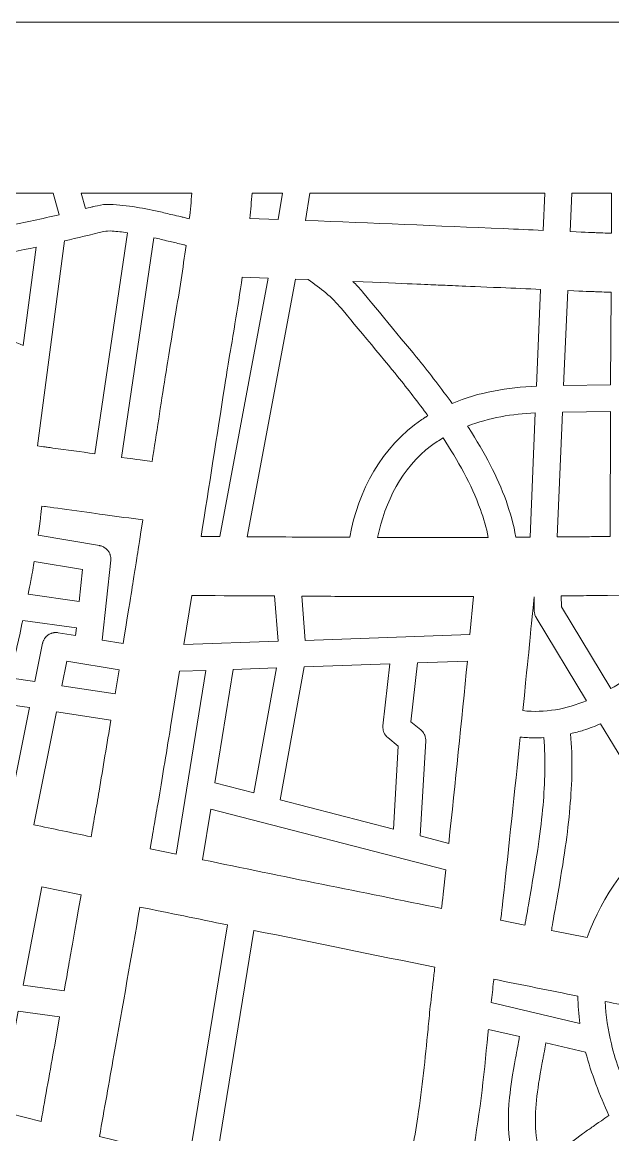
# Model space of a CAD drawing. Header units: centimetres. Extents: x -7.3 to 7.3, y -9.1 to 9.1.
# Drawn here: x 3.151 to 5.159, y 5.339 to 9.123 of the extents above; entities that cross this region are included whole.
import ezdxf

# ---------------------------------------------------------------- set-up
doc = ezdxf.new("R2010")
doc.units = ezdxf.units.CM
doc.header["$MEASUREMENT"] = 0
doc.layers.add('Plan 1', color=7, linetype='Continuous')

msp = doc.modelspace()

# ---------------------------------------------------------------- linework, layer by layer
at = {"layer": 'Plan 1', "color": 250, "lineweight": 0}
for points, knots in [([(7.29137, -9.12368), (7.29137, -9.12368), (-7.30564, -9.12368), (-7.30564, -9.12368), (-7.30564, -9.12368), (-7.30564, 9.12259), (-7.30564, 9.12259), (-7.30564, 9.12259), (7.29137, 9.12259), (7.29137, 9.12259), (7.29137, 9.12259), (7.29137, -9.12368), (7.29137, -9.12368)], [0, 0, 0, 0, 0.25, 0.25, 0.25, 0.5, 0.5, 0.5, 0.75, 0.75, 0.75, 1, 1, 1, 1]), ([(3.2566, 8.54168), (3.2566, 8.54168), (3.27671, 8.46793), (3.27671, 8.46793), (3.21877, 8.45452), (3.16034, 8.44111), (3.10191, 8.43057), (3.10191, 8.43057), (3.07845, 8.54168), (3.07845, 8.54168), (3.07845, 8.54168), (3.2566, 8.54168), (3.2566, 8.54168)], [0, 0, 0, 0, 0.25, 0.25, 0.25, 0.5, 0.5, 0.5, 0.75, 0.75, 0.75, 1, 1, 1, 1]), ([(3.72784, 8.54168), (3.72545, 8.51247), (3.72257, 8.48325), (3.71922, 8.45404), (3.68666, 8.46218), (3.7015, 8.45835), (3.67516, 8.46457), (3.67516, 8.46457), (3.67564, 8.46457), (3.67564, 8.46457), (3.67564, 8.46457), (3.67516, 8.46457), (3.67516, 8.46457), (3.67516, 8.46457), (3.67516, 8.46457), (3.67516, 8.46457), (3.65888, 8.46841), (3.6426, 8.47224), (3.62631, 8.47607), (3.56789, 8.48852), (3.50898, 8.50145), (3.44864, 8.50289), (3.43475, 8.50289), (3.42038, 8.50241), (3.4065, 8.49858), (3.38255, 8.49283), (3.39596, 8.49618), (3.36627, 8.489), (3.36627, 8.489), (3.3519, 8.54168), (3.3519, 8.54168), (3.3519, 8.54168), (3.72784, 8.54168), (3.72784, 8.54168)], [0, 0, 0, 0, 0.0909091, 0.0909091, 0.0909091, 0.1818182, 0.1818182, 0.1818182, 0.2727273, 0.2727273, 0.2727273, 0.3636364, 0.3636364, 0.3636364, 0.4545455, 0.4545455, 0.4545455, 0.5454545, 0.5454545, 0.5454545, 0.6363636, 0.6363636, 0.6363636, 0.7272727, 0.7272727, 0.7272727, 0.8181818, 0.8181818, 0.8181818, 0.9090909, 0.9090909, 0.9090909, 1, 1, 1, 1]), ([(4.03578, 8.54168), (4.03578, 8.54168), (4.02189, 8.45212), (4.02189, 8.45212), (4.02189, 8.45212), (3.92467, 8.45548), (3.92467, 8.45548), (3.92802, 8.48421), (3.93042, 8.51294), (3.93281, 8.54168), (3.93281, 8.54168), (4.03578, 8.54168), (4.03578, 8.54168)], [0, 0, 0, 0, 0.25, 0.25, 0.25, 0.5, 0.5, 0.5, 0.75, 0.75, 0.75, 1, 1, 1, 1]), ([(4.92798, 8.54168), (4.92798, 8.54168), (4.92271, 8.41477), (4.92271, 8.41477), (4.87769, 8.41668), (4.83315, 8.4186), (4.78814, 8.42052), (4.56353, 8.43009), (4.3394, 8.43967), (4.1148, 8.44829), (4.1148, 8.44829), (4.12916, 8.54168), (4.12916, 8.54168), (4.12916, 8.54168), (4.92798, 8.54168), (4.92798, 8.54168)], [0, 0, 0, 0, 0.2, 0.2, 0.2, 0.4, 0.4, 0.4, 0.6, 0.6, 0.6, 0.8, 0.8, 0.8, 1, 1, 1, 1]), ([(5.1545, 8.40471), (5.08554, 8.40759), (5.13247, 8.40567), (5.01466, 8.41046), (5.01466, 8.41046), (5.0204, 8.54168), (5.0204, 8.54168), (5.0204, 8.54168), (5.15498, 8.54168), (5.15498, 8.54168), (5.15498, 8.54168), (5.1545, 8.40471), (5.1545, 8.40471)], [0, 0, 0, 0, 0.25, 0.25, 0.25, 0.5, 0.5, 0.5, 0.75, 0.75, 0.75, 1, 1, 1, 1]), ([(3.3974, 7.65475), (3.34999, 7.66145), (3.30257, 7.66816), (3.25516, 7.67438), (3.22499, 7.67869), (3.24271, 7.6763), (3.20248, 7.68157), (3.20248, 7.68157), (3.29443, 8.37885), (3.29443, 8.37885), (3.33897, 8.38939), (3.38399, 8.4004), (3.429, 8.41094), (3.4405, 8.41285), (3.43331, 8.4119), (3.45008, 8.41285), (3.45008, 8.41285), (3.45678, 8.41237), (3.45678, 8.41237), (3.47402, 8.41142), (3.49126, 8.40902), (3.5085, 8.40663), (3.5085, 8.40663), (3.3974, 7.65475), (3.3974, 7.65475)], [0, 0, 0, 0, 0.125, 0.125, 0.125, 0.25, 0.25, 0.25, 0.375, 0.375, 0.375, 0.5, 0.5, 0.5, 0.625, 0.625, 0.625, 0.75, 0.75, 0.75, 0.875, 0.875, 0.875, 1, 1, 1, 1]), ([(3.67229, 8.12934), (3.66846, 8.10588), (3.65553, 8.02877), (3.65457, 8.02111), (3.64738, 7.97897), (3.64212, 7.94736), (3.63733, 7.91671), (3.62248, 7.82093), (3.60764, 7.72467), (3.59231, 7.62889), (3.51425, 7.63894), (3.54873, 7.63415), (3.48887, 7.6423), (3.48887, 7.6423), (3.59854, 8.38939), (3.59854, 8.38939), (3.59854, 8.38939), (3.6062, 8.38795), (3.6062, 8.38795), (3.62105, 8.3846), (3.63685, 8.38077), (3.65409, 8.37646), (3.6675, 8.37358), (3.68043, 8.37023), (3.69719, 8.3664), (3.70102, 8.36544), (3.70437, 8.36448), (3.70821, 8.36353), (3.69767, 8.28546), (3.68522, 8.2074), (3.67229, 8.12934), (3.67229, 8.12934), (3.67229, 8.12934), (3.67229, 8.12934)], [0, 0, 0, 0, 0.0909091, 0.0909091, 0.0909091, 0.1818182, 0.1818182, 0.1818182, 0.2727273, 0.2727273, 0.2727273, 0.3636364, 0.3636364, 0.3636364, 0.4545455, 0.4545455, 0.4545455, 0.5454545, 0.5454545, 0.5454545, 0.6363636, 0.6363636, 0.6363636, 0.7272727, 0.7272727, 0.7272727, 0.8181818, 0.8181818, 0.8181818, 0.9090909, 0.9090909, 0.9090909, 1, 1, 1, 1]), ([(3.15459, 8.02302), (3.09473, 8.04649), (3.0363, 8.07235), (2.98027, 8.10396), (2.98027, 8.10396), (3.03343, 8.32617), (3.03343, 8.32617), (3.0885, 8.33575), (3.14406, 8.34581), (3.19865, 8.35778), (3.19865, 8.35778), (3.15459, 8.02302), (3.15459, 8.02302)], [0, 0, 0, 0, 0.25, 0.25, 0.25, 0.5, 0.5, 0.5, 0.75, 0.75, 0.75, 1, 1, 1, 1]), ([(3.82266, 7.37315), (3.82266, 7.37315), (3.75945, 7.37363), (3.75945, 7.37363), (3.78627, 7.5446), (3.81309, 7.71557), (3.8399, 7.88654), (3.84421, 7.91623), (3.84948, 7.94736), (3.85619, 7.98902), (3.85762, 7.99621), (3.87055, 8.07379), (3.87439, 8.09725), (3.88301, 8.14993), (3.89163, 8.20261), (3.89929, 8.25577), (3.89929, 8.25577), (3.98741, 8.25242), (3.98741, 8.25242), (3.98741, 8.25242), (3.82266, 7.37315), (3.82266, 7.37315)], [0, 0, 0, 0, 0.1428571, 0.1428571, 0.1428571, 0.2857143, 0.2857143, 0.2857143, 0.4285714, 0.4285714, 0.4285714, 0.5714286, 0.5714286, 0.5714286, 0.7142857, 0.7142857, 0.7142857, 0.8571429, 0.8571429, 0.8571429, 1, 1, 1, 1]), ([(4.42752, 7.91814), (4.46248, 7.87409), (4.49744, 7.82955), (4.53049, 7.78405), (4.51708, 7.77591), (4.52378, 7.78022), (4.51037, 7.77112), (4.37388, 7.67917), (4.29247, 7.5288), (4.26517, 7.37076), (4.1488, 7.37124), (4.03242, 7.37171), (3.91605, 7.37267), (3.91605, 7.37267), (4.08031, 8.24859), (4.08031, 8.24859), (4.08031, 8.24859), (4.12342, 8.24715), (4.12342, 8.24715), (4.16508, 8.2189), (4.20483, 8.18729), (4.23644, 8.14898), (4.25416, 8.12695), (4.38681, 7.96891), (4.42752, 7.91814), (4.42752, 7.91814), (4.42752, 7.91814), (4.42752, 7.91814)], [0, 0, 0, 0, 0.1111111, 0.1111111, 0.1111111, 0.2222222, 0.2222222, 0.2222222, 0.3333333, 0.3333333, 0.3333333, 0.4444444, 0.4444444, 0.4444444, 0.5555556, 0.5555556, 0.5555556, 0.6666667, 0.6666667, 0.6666667, 0.7777778, 0.7777778, 0.7777778, 0.8888889, 0.8888889, 0.8888889, 1, 1, 1, 1]), ([(4.9002, 7.88462), (4.80155, 7.88031), (4.70337, 7.86451), (4.61286, 7.82619), (4.57646, 7.87648), (4.53863, 7.92581), (4.49936, 7.97418), (4.45817, 8.02542), (4.32551, 8.18394), (4.30827, 8.20549), (4.29774, 8.21746), (4.2872, 8.22991), (4.27571, 8.24093), (4.66266, 8.22464), (4.49457, 8.23183), (4.77904, 8.21985), (4.82405, 8.21794), (4.86907, 8.21602), (4.91409, 8.21411), (4.91409, 8.21411), (4.9002, 7.88462), (4.9002, 7.88462)], [0, 0, 0, 0, 0.1428571, 0.1428571, 0.1428571, 0.2857143, 0.2857143, 0.2857143, 0.4285714, 0.4285714, 0.4285714, 0.5714286, 0.5714286, 0.5714286, 0.7142857, 0.7142857, 0.7142857, 0.8571429, 0.8571429, 0.8571429, 1, 1, 1, 1]), ([(5.1521, 7.88941), (5.1521, 7.88941), (4.99215, 7.88654), (4.99215, 7.88654), (4.99215, 7.88654), (5.00604, 8.2098), (5.00604, 8.2098), (5.12672, 8.20501), (5.07739, 8.20692), (5.15354, 8.20405), (5.15354, 8.20405), (5.1521, 7.88941), (5.1521, 7.88941)], [0, 0, 0, 0, 0.25, 0.25, 0.25, 0.5, 0.5, 0.5, 0.75, 0.75, 0.75, 1, 1, 1, 1]), ([(5.15162, 7.7989), (5.15162, 7.7989), (5.15019, 7.37363), (5.15019, 7.37363), (5.04148, 7.37219), (5.10134, 7.37315), (4.97012, 7.37219), (4.97012, 7.37219), (4.98832, 7.79602), (4.98832, 7.79602), (4.98832, 7.79602), (5.15162, 7.7989), (5.15162, 7.7989)], [0, 0, 0, 0, 0.25, 0.25, 0.25, 0.5, 0.5, 0.5, 0.75, 0.75, 0.75, 1, 1, 1, 1]), ([(4.82932, 7.37076), (4.8231, 7.41338), (4.81017, 7.45504), (4.79628, 7.49575), (4.76754, 7.57525), (4.72492, 7.65714), (4.66841, 7.7443), (4.66841, 7.7443), (4.66554, 7.74909), (4.66554, 7.74909), (4.73881, 7.77687), (4.81735, 7.79076), (4.89589, 7.79411), (4.89589, 7.79411), (4.87817, 7.37124), (4.87817, 7.37124), (4.86189, 7.37124), (4.8456, 7.37076), (4.82932, 7.37076), (4.82932, 7.37076), (4.82932, 7.37076), (4.82932, 7.37076)], [0, 0, 0, 0, 0.1428571, 0.1428571, 0.1428571, 0.2857143, 0.2857143, 0.2857143, 0.4285714, 0.4285714, 0.4285714, 0.5714286, 0.5714286, 0.5714286, 0.7142857, 0.7142857, 0.7142857, 0.8571429, 0.8571429, 0.8571429, 1, 1, 1, 1]), ([(4.70912, 7.46558), (4.72013, 7.43445), (4.73019, 7.40284), (4.73594, 7.37028), (4.64782, 7.3698), (4.56018, 7.37028), (4.47206, 7.37028), (4.43423, 7.37028), (4.39639, 7.37028), (4.35904, 7.37028), (4.38538, 7.49048), (4.44045, 7.60638), (4.54246, 7.68252), (4.55539, 7.69162), (4.56832, 7.70072), (4.58221, 7.70886), (4.63249, 7.63224), (4.67847, 7.55178), (4.70912, 7.46558), (4.70912, 7.46558), (4.70912, 7.46558), (4.70912, 7.46558)], [0, 0, 0, 0, 0.1428571, 0.1428571, 0.1428571, 0.2857143, 0.2857143, 0.2857143, 0.4285714, 0.4285714, 0.4285714, 0.5714286, 0.5714286, 0.5714286, 0.7142857, 0.7142857, 0.7142857, 0.8571429, 0.8571429, 0.8571429, 1, 1, 1, 1]), ([(3.49461, 7.00966), (3.49461, 7.00966), (3.42326, 7.02116), (3.42326, 7.02116), (3.42326, 7.02116), (3.45199, 7.29317), (3.45199, 7.29317), (3.45199, 7.29317), (3.45199, 7.29365), (3.45199, 7.29365), (3.45199, 7.29461), (3.45199, 7.29413), (3.45199, 7.29509), (3.45247, 7.29892), (3.45247, 7.29701), (3.45199, 7.30084), (3.45199, 7.30419), (3.45199, 7.30275), (3.45151, 7.30515), (3.45151, 7.30754), (3.45151, 7.3061), (3.45056, 7.30946), (3.4496, 7.31281), (3.45008, 7.31137), (3.44912, 7.31377), (3.44864, 7.31616), (3.44912, 7.31472), (3.4472, 7.3176), (3.44624, 7.32047), (3.44672, 7.31951), (3.44529, 7.32143), (3.44433, 7.32334), (3.44481, 7.32239), (3.44289, 7.32478), (3.44098, 7.32766), (3.44193, 7.3267), (3.44002, 7.32813), (3.43858, 7.33005), (3.43954, 7.32909), (3.43667, 7.33149), (3.43427, 7.3334), (3.43571, 7.33292), (3.43331, 7.33388), (3.4314, 7.3358), (3.43284, 7.33484), (3.42996, 7.33628), (3.42709, 7.33819), (3.42805, 7.33771), (3.42565, 7.33867), (3.42374, 7.33963), (3.42469, 7.33915), (3.42134, 7.34011), (3.41799, 7.34154), (3.41991, 7.34106), (3.41607, 7.34202), (3.4156, 7.34202), (3.41607, 7.34202), (3.41464, 7.34202), (3.41464, 7.34202), (3.41416, 7.3425), (3.41416, 7.3425), (3.41416, 7.3425), (3.20536, 7.37794), (3.20536, 7.37794), (3.21493, 7.45217), (3.2111, 7.41913), (3.21733, 7.47707), (3.21733, 7.47707), (3.22691, 7.47564), (3.22691, 7.47564), (3.23696, 7.4742), (3.39596, 7.45217), (3.43284, 7.44738), (3.47546, 7.44163), (3.51856, 7.43541), (3.56118, 7.43014), (3.52335, 7.19117), (3.54586, 7.33149), (3.49461, 7.00966), (3.49461, 7.00966), (3.49461, 7.00966), (3.49461, 7.00966)], [0, 0, 0, 0, 0.037037, 0.037037, 0.037037, 0.0740741, 0.0740741, 0.0740741, 0.1111111, 0.1111111, 0.1111111, 0.1481481, 0.1481481, 0.1481481, 0.1851852, 0.1851852, 0.1851852, 0.2222222, 0.2222222, 0.2222222, 0.2592593, 0.2592593, 0.2592593, 0.2962963, 0.2962963, 0.2962963, 0.3333333, 0.3333333, 0.3333333, 0.3703704, 0.3703704, 0.3703704, 0.4074074, 0.4074074, 0.4074074, 0.4444444, 0.4444444, 0.4444444, 0.4814815, 0.4814815, 0.4814815, 0.5185185, 0.5185185, 0.5185185, 0.5555556, 0.5555556, 0.5555556, 0.5925926, 0.5925926, 0.5925926, 0.6296296, 0.6296296, 0.6296296, 0.6666667, 0.6666667, 0.6666667, 0.7037037, 0.7037037, 0.7037037, 0.7407407, 0.7407407, 0.7407407, 0.7777778, 0.7777778, 0.7777778, 0.8148148, 0.8148148, 0.8148148, 0.8518519, 0.8518519, 0.8518519, 0.8888889, 0.8888889, 0.8888889, 0.9259259, 0.9259259, 0.9259259, 0.962963, 0.962963, 0.962963, 1, 1, 1, 1]), ([(3.35621, 7.26061), (3.35621, 7.26061), (3.34472, 7.15238), (3.34472, 7.15238), (3.34472, 7.15238), (3.17087, 7.1768), (3.17087, 7.1768), (3.1862, 7.25534), (3.1795, 7.21799), (3.19147, 7.28838), (3.19147, 7.28838), (3.35621, 7.26061), (3.35621, 7.26061)], [0, 0, 0, 0, 0.25, 0.25, 0.25, 0.5, 0.5, 0.5, 0.75, 0.75, 0.75, 1, 1, 1, 1]), ([(5.78378, 7.18686), (5.83454, 7.18829), (5.88531, 7.19021), (5.93607, 7.1926), (5.93607, 7.1926), (5.91308, 7.08198), (5.91308, 7.08198), (5.91308, 7.08198), (5.563, 7.09778), (5.563, 7.09778), (5.53762, 7.09874), (5.51607, 7.07958), (5.51511, 7.05468), (5.51368, 7.02978), (5.53331, 7.00823), (5.55869, 7.00727), (5.55869, 7.00727), (5.58982, 7.00583), (5.58982, 7.00583), (5.57977, 6.9225), (5.57162, 6.83869), (5.56923, 6.75489), (5.56684, 6.66629), (5.56875, 6.57673), (5.58408, 6.48909), (5.52565, 6.47473), (5.46914, 6.45222), (5.41646, 6.42348), (5.41646, 6.42348), (5.4155, 6.423), (5.4155, 6.423), (5.4155, 6.423), (5.19999, 6.77787), (5.19999, 6.77787), (5.23352, 6.79799), (5.26608, 6.81906), (5.29721, 6.84205), (5.3178, 6.85737), (5.32164, 6.88563), (5.30631, 6.90574), (5.29769, 6.91628), (5.2862, 6.9225), (5.27183, 6.92346), (5.26896, 6.92346), (5.26608, 6.92346), (5.26321, 6.92298), (5.25555, 6.92202), (5.24836, 6.91915), (5.24214, 6.91436), (5.2134, 6.89377), (5.18371, 6.87317), (5.15258, 6.85593), (5.15258, 6.85593), (4.98449, 7.1337), (4.98449, 7.1337), (4.98449, 7.1337), (4.98353, 7.17105), (4.98353, 7.17105), (5.05824, 7.17201), (5.00556, 7.17153), (5.14109, 7.17297), (5.35516, 7.17584), (5.56971, 7.18015), (5.78378, 7.18686), (5.78378, 7.18686), (5.78378, 7.18686), (5.78378, 7.18686)], [0, 0, 0, 0, 0.0454545, 0.0454545, 0.0454545, 0.0909091, 0.0909091, 0.0909091, 0.1363636, 0.1363636, 0.1363636, 0.1818182, 0.1818182, 0.1818182, 0.2272727, 0.2272727, 0.2272727, 0.2727273, 0.2727273, 0.2727273, 0.3181818, 0.3181818, 0.3181818, 0.3636364, 0.3636364, 0.3636364, 0.4090909, 0.4090909, 0.4090909, 0.4545455, 0.4545455, 0.4545455, 0.5, 0.5, 0.5, 0.5454545, 0.5454545, 0.5454545, 0.5909091, 0.5909091, 0.5909091, 0.6363636, 0.6363636, 0.6363636, 0.6818182, 0.6818182, 0.6818182, 0.7272727, 0.7272727, 0.7272727, 0.7727273, 0.7727273, 0.7727273, 0.8181818, 0.8181818, 0.8181818, 0.8636364, 0.8636364, 0.8636364, 0.9090909, 0.9090909, 0.9090909, 0.9545455, 0.9545455, 0.9545455, 1, 1, 1, 1]), ([(4.00896, 7.17105), (4.00896, 7.17105), (4.02141, 7.01685), (4.02141, 7.01685), (4.02141, 7.01685), (3.70102, 7.00583), (3.70102, 7.00583), (3.70102, 7.00583), (3.72736, 7.17297), (3.72736, 7.17297), (3.98118, 7.17105), (3.88732, 7.17153), (4.00896, 7.17105)], [0, 0, 0, 0, 0.25, 0.25, 0.25, 0.5, 0.5, 0.5, 0.75, 0.75, 0.75, 1, 1, 1, 1]), ([(4.68613, 7.16962), (4.68613, 7.16962), (4.67368, 7.04031), (4.67368, 7.04031), (4.67368, 7.04031), (4.11336, 7.0202), (4.11336, 7.0202), (4.11336, 7.0202), (4.10139, 7.17057), (4.10139, 7.17057), (4.17657, 7.1701), (4.25176, 7.16962), (4.32695, 7.16914), (4.5051, 7.16866), (4.53719, 7.16914), (4.68613, 7.16962), (4.68613, 7.16962), (4.68613, 7.16962), (4.68613, 7.16962)], [0, 0, 0, 0, 0.1666667, 0.1666667, 0.1666667, 0.3333333, 0.3333333, 0.3333333, 0.5, 0.5, 0.5, 0.6666667, 0.6666667, 0.6666667, 0.8333333, 0.8333333, 0.8333333, 1, 1, 1, 1]), ([(5.07021, 6.81475), (5.00221, 6.78649), (4.9275, 6.7726), (4.85375, 6.78122), (4.88344, 7.0815), (4.87099, 6.95267), (4.89158, 7.1677), (4.89158, 7.1677), (4.89254, 7.11981), (4.89254, 7.11981), (4.89254, 7.11981), (4.89254, 7.11933), (4.89254, 7.11933), (4.89254, 7.11885), (4.89254, 7.11933), (4.89254, 7.11837), (4.89302, 7.11454), (4.89254, 7.11646), (4.8935, 7.11311), (4.89397, 7.10975), (4.8935, 7.11119), (4.89445, 7.10832), (4.89493, 7.10592), (4.89445, 7.10736), (4.89589, 7.10401), (4.89685, 7.10065), (4.89637, 7.10257), (4.89828, 7.09922), (4.89828, 7.09826), (4.89828, 7.09874), (4.89876, 7.09826), (4.89876, 7.09826), (4.89876, 7.09778), (4.89876, 7.09778), (4.89876, 7.09778), (5.07021, 6.81475), (5.07021, 6.81475)], [0, 0, 0, 0, 0.0833333, 0.0833333, 0.0833333, 0.1666667, 0.1666667, 0.1666667, 0.25, 0.25, 0.25, 0.3333333, 0.3333333, 0.3333333, 0.4166667, 0.4166667, 0.4166667, 0.5, 0.5, 0.5, 0.5833333, 0.5833333, 0.5833333, 0.6666667, 0.6666667, 0.6666667, 0.75, 0.75, 0.75, 0.8333333, 0.8333333, 0.8333333, 0.9166667, 0.9166667, 0.9166667, 1, 1, 1, 1]), ([(3.33227, 7.03648), (3.33227, 7.03648), (3.27288, 7.04606), (3.27288, 7.04606), (3.27288, 7.04606), (3.27144, 7.04654), (3.27144, 7.04654), (3.27144, 7.04654), (3.26953, 7.04654), (3.26953, 7.04654), (3.26953, 7.04654), (3.26905, 7.04654), (3.26905, 7.04654), (3.26905, 7.04654), (3.26857, 7.04654), (3.26857, 7.04654), (3.26857, 7.04654), (3.2657, 7.04654), (3.2657, 7.04654), (3.2657, 7.04654), (3.26522, 7.04654), (3.26522, 7.04654), (3.26522, 7.04654), (3.26426, 7.04654), (3.26426, 7.04654), (3.26378, 7.04654), (3.26378, 7.04654), (3.2633, 7.04654), (3.2633, 7.04654), (3.26043, 7.04654), (3.26043, 7.04654), (3.26043, 7.04654), (3.25947, 7.04654), (3.25947, 7.04654), (3.25947, 7.04654), (3.25899, 7.04654), (3.25899, 7.04654), (3.25899, 7.04654), (3.25804, 7.04606), (3.25804, 7.04606), (3.2566, 7.04606), (3.25708, 7.04606), (3.2566, 7.04606), (3.2542, 7.04558), (3.25564, 7.04606), (3.25229, 7.0451), (3.24942, 7.04414), (3.25037, 7.04462), (3.24894, 7.04366), (3.2475, 7.04319), (3.24846, 7.04366), (3.24558, 7.04223), (3.24271, 7.04079), (3.24367, 7.04175), (3.24271, 7.04079), (3.24079, 7.03983), (3.24223, 7.04079), (3.23936, 7.0384), (3.23696, 7.03696), (3.23792, 7.03792), (3.23648, 7.03696), (3.23505, 7.03552), (3.23648, 7.03648), (3.23361, 7.03409), (3.2317, 7.03217), (3.23217, 7.03313), (3.2317, 7.03169), (3.23026, 7.03073), (3.23122, 7.03169), (3.2293, 7.02882), (3.22739, 7.02642), (3.22786, 7.02738), (3.22691, 7.02642), (3.22595, 7.02499), (3.22691, 7.02595), (3.22547, 7.02307), (3.22355, 7.0202), (3.22403, 7.02164), (3.22355, 7.0202), (3.22308, 7.01876), (3.22355, 7.01972), (3.2226, 7.01732), (3.22116, 7.01349), (3.22164, 7.01493), (3.22068, 7.01301), (3.22068, 7.01254), (3.22068, 7.01254), (3.22068, 7.01206), (3.22068, 7.01206), (3.2202, 7.01014), (3.2202, 7.01014), (3.2202, 7.01014), (3.19386, 6.87988), (3.19386, 6.87988), (3.19386, 6.87988), (3.10814, 6.89281), (3.10814, 6.89281), (3.12346, 6.95794), (3.13927, 7.02259), (3.15268, 7.0882), (3.15268, 7.0882), (3.33514, 7.06234), (3.33514, 7.06234), (3.33514, 7.06234), (3.33227, 7.03648), (3.33227, 7.03648)], [0, 0, 0, 0, 0.0285714, 0.0285714, 0.0285714, 0.0571429, 0.0571429, 0.0571429, 0.0857143, 0.0857143, 0.0857143, 0.1142857, 0.1142857, 0.1142857, 0.1428571, 0.1428571, 0.1428571, 0.1714286, 0.1714286, 0.1714286, 0.2, 0.2, 0.2, 0.2285714, 0.2285714, 0.2285714, 0.2571429, 0.2571429, 0.2571429, 0.2857143, 0.2857143, 0.2857143, 0.3142857, 0.3142857, 0.3142857, 0.3428571, 0.3428571, 0.3428571, 0.3714286, 0.3714286, 0.3714286, 0.4, 0.4, 0.4, 0.4285714, 0.4285714, 0.4285714, 0.4571429, 0.4571429, 0.4571429, 0.4857143, 0.4857143, 0.4857143, 0.5142857, 0.5142857, 0.5142857, 0.5428571, 0.5428571, 0.5428571, 0.5714286, 0.5714286, 0.5714286, 0.6, 0.6, 0.6, 0.6285714, 0.6285714, 0.6285714, 0.6571429, 0.6571429, 0.6571429, 0.6857143, 0.6857143, 0.6857143, 0.7142857, 0.7142857, 0.7142857, 0.7428571, 0.7428571, 0.7428571, 0.7714286, 0.7714286, 0.7714286, 0.8, 0.8, 0.8, 0.8285714, 0.8285714, 0.8285714, 0.8571429, 0.8571429, 0.8571429, 0.8857143, 0.8857143, 0.8857143, 0.9142857, 0.9142857, 0.9142857, 0.9428571, 0.9428571, 0.9428571, 0.9714286, 0.9714286, 0.9714286, 1, 1, 1, 1]), ([(3.48025, 6.92011), (3.48025, 6.92011), (3.46684, 6.83821), (3.46684, 6.83821), (3.46684, 6.83821), (3.28533, 6.86599), (3.28533, 6.86599), (3.28533, 6.86599), (3.30209, 6.9498), (3.30209, 6.9498), (3.30209, 6.9498), (3.48025, 6.92011), (3.48025, 6.92011)], [0, 0, 0, 0, 0.25, 0.25, 0.25, 0.5, 0.5, 0.5, 0.75, 0.75, 0.75, 1, 1, 1, 1]), ([(3.80638, 6.53507), (3.80638, 6.53507), (3.86864, 6.92107), (3.86864, 6.92107), (3.86864, 6.92107), (4.01518, 6.92633), (4.01518, 6.92633), (4.01518, 6.92633), (3.93856, 6.50107), (3.93856, 6.50107), (3.93856, 6.50107), (3.80638, 6.53507), (3.80638, 6.53507)], [0, 0, 0, 0, 0.25, 0.25, 0.25, 0.5, 0.5, 0.5, 0.75, 0.75, 0.75, 1, 1, 1, 1]), ([(4.10953, 6.92969), (4.10953, 6.92969), (4.40166, 6.94022), (4.40166, 6.94022), (4.40166, 6.94022), (4.37771, 6.72902), (4.37771, 6.72902), (4.37771, 6.72424), (4.37724, 6.72615), (4.37771, 6.72424), (4.37724, 6.72232), (4.37771, 6.72424), (4.37819, 6.71849), (4.37819, 6.71561), (4.37819, 6.71657), (4.37819, 6.71561), (4.37819, 6.71561), (4.37819, 6.71561), (4.37819, 6.71561), (4.37867, 6.71418), (4.37915, 6.71274), (4.37963, 6.71178), (4.37963, 6.71178), (4.38107, 6.70699), (4.38107, 6.70699), (4.38107, 6.70699), (4.38107, 6.70699), (4.38107, 6.70699), (4.38107, 6.70699), (4.38107, 6.70699), (4.38107, 6.70699), (4.38155, 6.70556), (4.3825, 6.70412), (4.38298, 6.70268), (4.38394, 6.70173), (4.38442, 6.70029), (4.3849, 6.69933), (4.3849, 6.69933), (4.3849, 6.69933), (4.3849, 6.69933), (4.38538, 6.69837), (4.3849, 6.69933), (4.38729, 6.69694), (4.39065, 6.69263), (4.38921, 6.69359), (4.39065, 6.69263), (4.3916, 6.69119), (4.39065, 6.69215), (4.39448, 6.68928), (4.39448, 6.68928), (4.42992, 6.66054), (4.42992, 6.66054), (4.42992, 6.66054), (4.41315, 6.37847), (4.41315, 6.37847), (4.41315, 6.37847), (4.02811, 6.47808), (4.02811, 6.47808), (4.02811, 6.47808), (4.10953, 6.92969), (4.10953, 6.92969)], [0, 0, 0, 0, 0.05, 0.05, 0.05, 0.1, 0.1, 0.1, 0.15, 0.15, 0.15, 0.2, 0.2, 0.2, 0.25, 0.25, 0.25, 0.3, 0.3, 0.3, 0.35, 0.35, 0.35, 0.4, 0.4, 0.4, 0.45, 0.45, 0.45, 0.5, 0.5, 0.5, 0.55, 0.55, 0.55, 0.6, 0.6, 0.6, 0.65, 0.65, 0.65, 0.7, 0.7, 0.7, 0.75, 0.75, 0.75, 0.8, 0.8, 0.8, 0.85, 0.85, 0.85, 0.9, 0.9, 0.9, 0.95, 0.95, 0.95, 1, 1, 1, 1]), ([(4.5233, 6.68161), (4.5233, 6.68401), (4.5233, 6.68257), (4.52282, 6.68592), (4.52234, 6.68975), (4.52282, 6.68832), (4.52186, 6.69071), (4.52186, 6.69263), (4.52186, 6.69119), (4.52091, 6.69502), (4.51947, 6.69837), (4.52043, 6.69694), (4.51947, 6.69885), (4.51851, 6.70125), (4.51899, 6.69981), (4.51708, 6.70268), (4.51564, 6.70604), (4.51612, 6.7046), (4.51468, 6.70652), (4.51372, 6.70843), (4.51468, 6.70747), (4.51181, 6.71035), (4.50941, 6.71322), (4.51085, 6.71178), (4.50893, 6.7137), (4.50846, 6.71418), (4.50846, 6.7137), (4.50798, 6.71418), (4.50798, 6.71418), (4.50654, 6.71561), (4.50654, 6.71561), (4.50654, 6.71561), (4.47206, 6.74339), (4.47206, 6.74339), (4.47206, 6.74339), (4.49505, 6.94357), (4.49505, 6.94357), (4.49505, 6.94357), (4.66506, 6.94932), (4.66506, 6.94932), (4.64446, 6.74291), (4.62435, 6.53603), (4.60136, 6.32962), (4.60136, 6.32962), (4.50415, 6.355), (4.50415, 6.355), (4.50415, 6.355), (4.5233, 6.67826), (4.5233, 6.67826), (4.5233, 6.67826), (4.5233, 6.68018), (4.5233, 6.68018), (4.5233, 6.68113), (4.5233, 6.68065), (4.5233, 6.68161), (4.5233, 6.68161), (4.5233, 6.68161), (4.5233, 6.68161)], [0, 0, 0, 0, 0.0526316, 0.0526316, 0.0526316, 0.1052632, 0.1052632, 0.1052632, 0.1578947, 0.1578947, 0.1578947, 0.2105263, 0.2105263, 0.2105263, 0.2631579, 0.2631579, 0.2631579, 0.3157895, 0.3157895, 0.3157895, 0.3684211, 0.3684211, 0.3684211, 0.4210526, 0.4210526, 0.4210526, 0.4736842, 0.4736842, 0.4736842, 0.5263158, 0.5263158, 0.5263158, 0.5789474, 0.5789474, 0.5789474, 0.6315789, 0.6315789, 0.6315789, 0.6842105, 0.6842105, 0.6842105, 0.7368421, 0.7368421, 0.7368421, 0.7894737, 0.7894737, 0.7894737, 0.8421053, 0.8421053, 0.8421053, 0.8947368, 0.8947368, 0.8947368, 0.9473684, 0.9473684, 0.9473684, 1, 1, 1, 1]), ([(3.6742, 6.29274), (3.6742, 6.29274), (3.58561, 6.31094), (3.58561, 6.31094), (3.58561, 6.31094), (3.588, 6.32531), (3.588, 6.32531), (3.5904, 6.33776), (3.59806, 6.38278), (3.59949, 6.39188), (3.60476, 6.42061), (3.60907, 6.44599), (3.61386, 6.47377), (3.62583, 6.54512), (3.63924, 6.62558), (3.65553, 6.72567), (3.65553, 6.72567), (3.68618, 6.91484), (3.68618, 6.91484), (3.68618, 6.91484), (3.77525, 6.91771), (3.77525, 6.91771), (3.77525, 6.91771), (3.6742, 6.29274), (3.6742, 6.29274)], [0, 0, 0, 0, 0.125, 0.125, 0.125, 0.25, 0.25, 0.25, 0.375, 0.375, 0.375, 0.5, 0.5, 0.5, 0.625, 0.625, 0.625, 0.75, 0.75, 0.75, 0.875, 0.875, 0.875, 1, 1, 1, 1]), ([(3.17614, 6.79128), (3.17614, 6.79128), (3.1, 6.41151), (3.1, 6.41151), (3.05929, 6.42013), (3.0181, 6.42875), (2.97692, 6.43737), (3.01044, 6.54273), (3.04253, 6.64857), (3.07174, 6.75536), (3.08419, 6.80134), (3.07988, 6.78458), (3.08515, 6.80469), (3.08515, 6.80469), (3.17614, 6.79128), (3.17614, 6.79128)], [0, 0, 0, 0, 0.2, 0.2, 0.2, 0.4, 0.4, 0.4, 0.6, 0.6, 0.6, 0.8, 0.8, 0.8, 1, 1, 1, 1]), ([(3.39788, 6.4254), (3.39644, 6.41678), (3.38878, 6.37128), (3.38638, 6.35883), (3.38638, 6.35883), (3.38542, 6.35213), (3.38542, 6.35213), (3.32029, 6.36554), (3.25516, 6.37894), (3.19003, 6.39283), (3.19003, 6.39283), (3.26713, 6.77739), (3.26713, 6.77739), (3.26713, 6.77739), (3.45247, 6.74914), (3.45247, 6.74914), (3.43906, 6.6682), (3.42565, 6.58727), (3.41224, 6.50681), (3.40745, 6.47951), (3.40314, 6.45413), (3.39788, 6.4254)], [0, 0, 0, 0, 0.1428571, 0.1428571, 0.1428571, 0.2857143, 0.2857143, 0.2857143, 0.4285714, 0.4285714, 0.4285714, 0.5714286, 0.5714286, 0.5714286, 0.7142857, 0.7142857, 0.7142857, 0.8571429, 0.8571429, 0.8571429, 1, 1, 1, 1]), ([(5.01562, 6.70268), (5.03046, 6.70604), (5.04579, 6.70987), (5.06015, 6.71466), (5.07979, 6.72136), (5.09942, 6.72807), (5.1181, 6.73669), (5.1181, 6.73669), (5.3384, 6.3732), (5.3384, 6.3732), (5.21436, 6.2779), (5.12528, 6.1553), (5.07213, 6.00923), (5.07213, 6.00923), (4.95048, 6.03318), (4.95048, 6.03318), (4.95192, 6.03988), (4.95336, 6.04611), (4.95432, 6.05233), (4.95623, 6.06526), (4.95863, 6.07867), (4.9615, 6.09495), (4.96294, 6.10357), (4.96868, 6.1347), (4.96916, 6.13758), (4.99406, 6.28269), (5.00604, 6.36218), (5.0137, 6.45174), (5.02088, 6.53507), (5.02376, 6.61888), (5.01562, 6.70221), (5.01562, 6.70221), (5.01562, 6.70268), (5.01562, 6.70268)], [0, 0, 0, 0, 0.0909091, 0.0909091, 0.0909091, 0.1818182, 0.1818182, 0.1818182, 0.2727273, 0.2727273, 0.2727273, 0.3636364, 0.3636364, 0.3636364, 0.4545455, 0.4545455, 0.4545455, 0.5454545, 0.5454545, 0.5454545, 0.6363636, 0.6363636, 0.6363636, 0.7272727, 0.7272727, 0.7272727, 0.8181818, 0.8181818, 0.8181818, 0.9090909, 0.9090909, 0.9090909, 1, 1, 1, 1]), ([(4.92223, 6.4594), (4.91457, 6.3732), (4.90307, 6.29562), (4.87817, 6.1529), (4.87769, 6.15003), (4.87242, 6.1189), (4.87099, 6.1098), (4.86811, 6.09352), (4.86572, 6.08011), (4.86332, 6.06718), (4.86237, 6.06191), (4.86141, 6.05664), (4.86045, 6.05137), (4.86045, 6.05137), (4.77808, 6.06814), (4.77808, 6.06814), (4.78287, 6.10932), (4.78047, 6.08681), (4.78574, 6.13518), (4.80586, 6.32052), (4.82597, 6.50585), (4.84465, 6.69119), (4.85279, 6.69071), (4.86141, 6.68975), (4.86955, 6.68928), (4.87338, 6.6888), (4.87769, 6.6888), (4.88152, 6.6888), (4.90595, 6.68832), (4.90259, 6.68832), (4.92462, 6.68928), (4.93181, 6.61313), (4.92846, 6.53555), (4.92223, 6.4594)], [0, 0, 0, 0, 0.0909091, 0.0909091, 0.0909091, 0.1818182, 0.1818182, 0.1818182, 0.2727273, 0.2727273, 0.2727273, 0.3636364, 0.3636364, 0.3636364, 0.4545455, 0.4545455, 0.4545455, 0.5454545, 0.5454545, 0.5454545, 0.6363636, 0.6363636, 0.6363636, 0.7272727, 0.7272727, 0.7272727, 0.8181818, 0.8181818, 0.8181818, 0.9090909, 0.9090909, 0.9090909, 1, 1, 1, 1]), ([(4.59131, 6.2391), (4.59131, 6.2391), (4.58221, 6.15673), (4.58221, 6.15673), (4.5779, 6.11507), (4.57981, 6.13135), (4.57694, 6.10836), (4.30588, 6.16344), (4.03482, 6.21755), (3.76424, 6.27406), (3.76424, 6.27406), (3.79201, 6.44551), (3.79201, 6.44551), (3.79201, 6.44551), (4.59131, 6.2391), (4.59131, 6.2391)], [0, 0, 0, 0, 0.2, 0.2, 0.2, 0.4, 0.4, 0.4, 0.6, 0.6, 0.6, 0.8, 0.8, 0.8, 1, 1, 1, 1]), ([(3.21733, 6.18164), (3.21733, 6.18164), (3.35094, 6.15434), (3.35094, 6.15434), (3.30209, 5.87514), (3.32125, 5.98385), (3.29395, 5.8282), (3.29395, 5.8282), (3.15411, 5.84784), (3.15411, 5.84784), (3.15411, 5.84784), (3.21733, 6.18164), (3.21733, 6.18164)], [0, 0, 0, 0, 0.25, 0.25, 0.25, 0.5, 0.5, 0.5, 0.75, 0.75, 0.75, 1, 1, 1, 1]), ([(3.849, 6.05233), (3.849, 6.05233), (3.71922, 5.25496), (3.71922, 5.25496), (3.58273, 5.28944), (3.68474, 5.26358), (3.41368, 5.33254), (3.42996, 5.42497), (3.44624, 5.51692), (3.46253, 5.60887), (3.4927, 5.77696), (3.52191, 5.94506), (3.55113, 6.11315), (3.65074, 6.09304), (3.74987, 6.07245), (3.849, 6.05233), (3.849, 6.05233), (3.849, 6.05233), (3.849, 6.05233)], [0, 0, 0, 0, 0.1666667, 0.1666667, 0.1666667, 0.3333333, 0.3333333, 0.3333333, 0.5, 0.5, 0.5, 0.6666667, 0.6666667, 0.6666667, 0.8333333, 0.8333333, 0.8333333, 1, 1, 1, 1]), ([(4.55108, 5.88232), (4.54102, 5.79516), (4.53527, 5.74631), (4.53096, 5.69746), (4.52139, 5.59785), (4.51133, 5.49824), (4.49648, 5.39958), (4.48451, 5.32057), (4.46919, 5.2425), (4.45147, 5.16444), (4.44476, 5.13475), (4.43758, 5.10506), (4.42992, 5.07537), (4.0535, 5.16971), (4.26038, 5.11751), (3.80878, 5.23197), (3.80878, 5.23197), (3.93904, 6.03365), (3.93904, 6.03365), (4.14401, 5.99199), (4.34898, 5.95033), (4.55395, 5.90818), (4.55299, 5.89956), (4.55204, 5.89094), (4.55108, 5.88232), (4.55108, 5.88232), (4.55108, 5.88232), (4.55108, 5.88232)], [0, 0, 0, 0, 0.1111111, 0.1111111, 0.1111111, 0.2222222, 0.2222222, 0.2222222, 0.3333333, 0.3333333, 0.3333333, 0.4444444, 0.4444444, 0.4444444, 0.5555556, 0.5555556, 0.5555556, 0.6666667, 0.6666667, 0.6666667, 0.7777778, 0.7777778, 0.7777778, 0.8888889, 0.8888889, 0.8888889, 1, 1, 1, 1]), ([(5.041, 5.81001), (5.041, 5.77888), (5.04291, 5.74775), (5.0477, 5.7171), (5.0477, 5.7171), (4.74599, 5.78798), (4.74599, 5.78798), (4.74839, 5.81192), (4.75126, 5.83539), (4.75413, 5.85933), (4.75461, 5.86221), (4.75461, 5.86508), (4.75509, 5.86747), (4.85039, 5.84832), (4.9457, 5.82916), (5.041, 5.81001), (5.041, 5.81001), (5.041, 5.81001), (5.041, 5.81001)], [0, 0, 0, 0, 0.1666667, 0.1666667, 0.1666667, 0.3333333, 0.3333333, 0.3333333, 0.5, 0.5, 0.5, 0.6666667, 0.6666667, 0.6666667, 0.8333333, 0.8333333, 0.8333333, 1, 1, 1, 1]), ([(5.30871, 5.515), (5.27997, 5.49632), (5.25124, 5.47717), (5.22298, 5.45753), (5.19568, 5.51931), (5.1703, 5.58205), (5.1545, 5.64766), (5.143, 5.69507), (5.13486, 5.74296), (5.13343, 5.79181), (5.16934, 5.78462), (5.20478, 5.77744), (5.24022, 5.77074), (5.24022, 5.77074), (5.24022, 5.76595), (5.24022, 5.76595), (5.2431, 5.67639), (5.26369, 5.59354), (5.30871, 5.515)], [0, 0, 0, 0, 0.1666667, 0.1666667, 0.1666667, 0.3333333, 0.3333333, 0.3333333, 0.5, 0.5, 0.5, 0.6666667, 0.6666667, 0.6666667, 0.8333333, 0.8333333, 0.8333333, 1, 1, 1, 1]), ([(3.27815, 5.73913), (3.27815, 5.73913), (3.26139, 5.64335), (3.26139, 5.64335), (3.24558, 5.55667), (3.23026, 5.46998), (3.21493, 5.3833), (3.168, 5.39527), (3.12059, 5.40773), (3.07366, 5.4197), (3.07366, 5.4197), (3.13735, 5.75924), (3.13735, 5.75924), (3.13735, 5.75924), (3.27815, 5.73913), (3.27815, 5.73913)], [0, 0, 0, 0, 0.2, 0.2, 0.2, 0.4, 0.4, 0.4, 0.6, 0.6, 0.6, 0.8, 0.8, 0.8, 1, 1, 1, 1]), ([(4.81064, 5.30476), (4.81879, 5.2631), (4.83124, 5.22239), (4.8547, 5.18647), (4.8116, 5.15008), (4.76802, 5.11176), (4.73641, 5.06483), (4.7254, 5.04615), (4.7163, 5.02604), (4.71247, 5.00497), (4.71247, 5.00497), (4.62818, 5.02604), (4.62818, 5.02604), (4.64638, 5.09979), (4.66362, 5.17354), (4.67799, 5.24825), (4.70529, 5.39049), (4.72109, 5.53464), (4.7345, 5.67879), (4.73641, 5.69698), (4.73546, 5.69076), (4.73641, 5.69698), (4.73641, 5.69698), (4.84225, 5.67256), (4.84225, 5.67256), (4.84082, 5.6649), (4.84129, 5.66873), (4.83986, 5.65963), (4.83842, 5.65101), (4.83698, 5.64239), (4.83459, 5.63042), (4.83411, 5.6285), (4.83363, 5.62611), (4.83315, 5.62323), (4.8322, 5.6194), (4.8322, 5.61749), (4.83172, 5.61557), (4.83076, 5.60935), (4.8298, 5.60456), (4.82884, 5.59977), (4.81831, 5.54326), (4.81256, 5.50494), (4.80825, 5.46472), (4.8025, 5.40485), (4.8025, 5.35265), (4.81064, 5.30476), (4.81064, 5.30476), (4.81064, 5.30476), (4.81064, 5.30476)], [0, 0, 0, 0, 0.0625, 0.0625, 0.0625, 0.125, 0.125, 0.125, 0.1875, 0.1875, 0.1875, 0.25, 0.25, 0.25, 0.3125, 0.3125, 0.3125, 0.375, 0.375, 0.375, 0.4375, 0.4375, 0.4375, 0.5, 0.5, 0.5, 0.5625, 0.5625, 0.5625, 0.625, 0.625, 0.625, 0.6875, 0.6875, 0.6875, 0.75, 0.75, 0.75, 0.8125, 0.8125, 0.8125, 0.875, 0.875, 0.875, 0.9375, 0.9375, 0.9375, 1, 1, 1, 1]), ([(5.14636, 5.40437), (5.06399, 5.34691), (5.10038, 5.37277), (5.03717, 5.32727), (4.99981, 5.29997), (4.96294, 5.27268), (4.92654, 5.24442), (4.89206, 5.30907), (4.89302, 5.38522), (4.9002, 5.4561), (4.90355, 5.49297), (4.9093, 5.52937), (4.91936, 5.58396), (4.92031, 5.58827), (4.92127, 5.59306), (4.92223, 5.59929), (4.92271, 5.6012), (4.92319, 5.60312), (4.92367, 5.60695), (4.92414, 5.60982), (4.92462, 5.61222), (4.9251, 5.61413), (4.9275, 5.62659), (4.92893, 5.63521), (4.93037, 5.64383), (4.93037, 5.64383), (4.93181, 5.65149), (4.93181, 5.65149), (4.93181, 5.65149), (5.06686, 5.6194), (5.06686, 5.6194), (5.08649, 5.54565), (5.11427, 5.47382), (5.14636, 5.40437), (5.14636, 5.40437), (5.14636, 5.40437), (5.14636, 5.40437)], [0, 0, 0, 0, 0.0833333, 0.0833333, 0.0833333, 0.1666667, 0.1666667, 0.1666667, 0.25, 0.25, 0.25, 0.3333333, 0.3333333, 0.3333333, 0.4166667, 0.4166667, 0.4166667, 0.5, 0.5, 0.5, 0.5833333, 0.5833333, 0.5833333, 0.6666667, 0.6666667, 0.6666667, 0.75, 0.75, 0.75, 0.8333333, 0.8333333, 0.8333333, 0.9166667, 0.9166667, 0.9166667, 1, 1, 1, 1])]:
    msp.add_open_spline(points, degree=3, knots=knots, dxfattribs=at)

doc.saveas('drawing.dxf')
